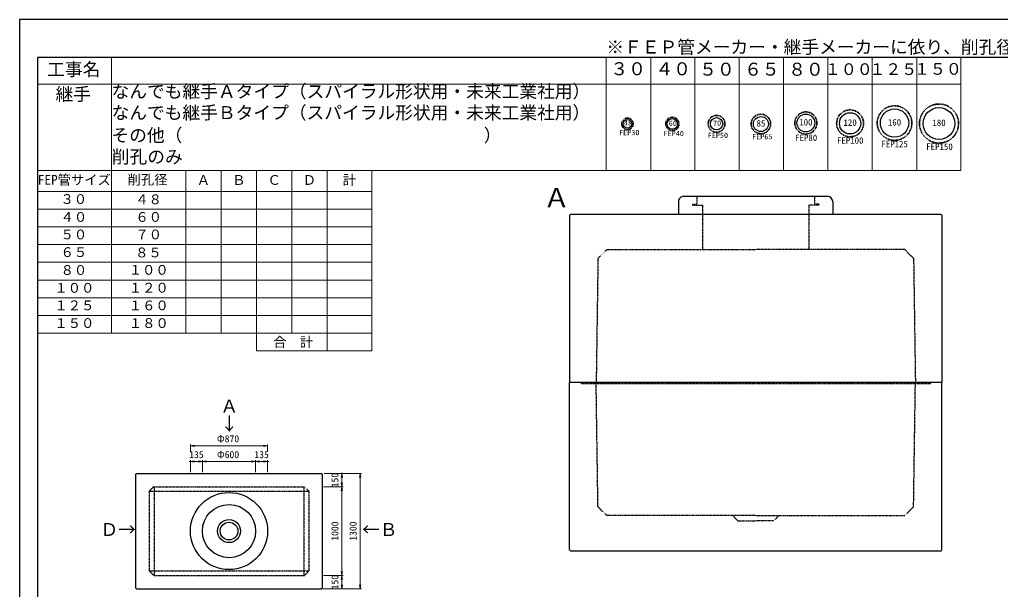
# Model space of a CAD drawing. Units: millimetres, scale not verified. Extents: x -420 to 421, y -297 to 297.
# Drawn here: x -420 to 133, y -24 to 297 of the extents above; entities that cross this region are included whole.
import ezdxf
from ezdxf.enums import TextEntityAlignment as Align

# ---------------------------------------------------------------- set-up
doc = ezdxf.new("R2010")
doc.units = ezdxf.units.MM
doc.linetypes.add('USER1', pattern=[12.95, 6.35, -3.175, 0.25, -3.175])
doc.linetypes.add('USER2', pattern=[4.7625, 3.175, -1.5875])
doc.layers.add('0-0', color=7, linetype='Continuous')
for name, color, linetype, lineweight in [('0-1_0', 9, 'Continuous', 25), ('0-2_dims', 2, 'Continuous', 18), ('0-5_pen3実線', 7, 'Continuous', 25), ('0-6_pen4実線', 7, 'Continuous', 25), ('0-7_pen2破線', 3, 'USER2', 25), ('0-8_鉄筋', 1, 'Continuous', 25), ('0-9_鉄筋１', 7, 'Continuous', 13)]:
    doc.layers.add(name, color=color, linetype=linetype, lineweight=lineweight)
doc.styles.add('ＭＳ ゴシック', font='')
doc.styles.get('ＭＳ ゴシック').set_extended_font_data('MS Gothic')

# ---------------------------------------------------------------- blocks, each defined once
blk = doc.blocks.new('部分図 1')
at = {"layer": '0-1_0'}
blk.add_lwpolyline([(0, 0), (16824, 0), (16824, 11878), (0, 11878)], close=True, dxfattribs=at)
at = {"layer": '0-2_dims', "color": 7}
for p, q in [((1035, 8343.9), (1035, 11449.7)), ((6615.84, 10178), (6615.84, 11453)), ((7117.84, 10178), (7117.84, 11453)), ((7616.84, 10178), (7616.84, 11453)), ((8116.84, 10178), (8116.84, 11453)), ((8616.84, 10178), (8616.84, 11453)), ((9115.84, 10178), (9115.84, 11453)), ((9616.84, 10178), (9616.84, 11453)), ((10117.84, 10178), (10117.84, 11453)), ((10614.84, 10178), (10614.84, 11453)), ((200, 11152), (10614.84, 11152)), ((200, 10178), (10614.84, 10178)), ((1876.07, 8343.9), (1876.07, 10178)), ((2272.07, 8343.9), (2272.07, 10178)), ((2673.07, 8144), (2673.07, 10178)), ((3071.07, 8343.9), (3071.07, 10178)), ((3469.07, 8144), (3469.07, 10178)), ((200, 9940.1), (3972, 9940.1)), ((200, 9741.1), (3972, 9741.1)), ((6202.93, 9671.86), (6217.07, 9686)), ((10402.93, 9671.86), (10388.79, 9686)), ((200, 9542.3), (3972, 9542.3)), ((200, 9341.5), (3972, 9341.5)), ((200, 9142.5), (3972, 9142.5)), ((200, 8941.5), (3972, 8941.5)), ((200, 8741.5), (3972, 8741.5)), ((200, 8541.7), (3972, 8541.7)), ((3972, 8364.3), (3972, 8144)), ((2673.07, 8144), (3972, 8144)), ((6202.93, 5900.14), (6217.07, 5886)), ((10402.93, 5900.14), (10388.79, 5886))]:
    blk.add_line(p, q, dxfattribs=at)
at = {"layer": '0-2_dims'}
for p, q in [((1927, 7006.15), (1927, 7087.65)), ((2797, 7006.15), (2797, 7087.65)), ((1927, 7072.65), (2797, 7072.65)), ((1927, 6894.69), (1912.68, 6894.69)), ((1927, 6776.15), (1927, 6909.69)), ((1927, 6894.69), (2062, 6894.69)), ((2062, 6776.15), (2062, 6909.69)), ((2062, 6776.15), (2062, 6909.69)), ((2062, 6894.69), (2662, 6894.69)), ((2062, 6894.69), (2076.32, 6894.69)), ((2662, 6894.69), (2647.68, 6894.69)), ((2662, 6776.15), (2662, 6909.69)), ((2662, 6776.15), (2662, 6909.69)), ((2662, 6894.69), (2797, 6894.69)), ((2797, 6776.15), (2797, 6909.69)), ((2797, 6894.69), (2811.32, 6894.69)), ((3434.07, 6761.15), (3650, 6761.15)), ((3622.4, 6761.15), (3855, 6761.15)), ((3635, 6761.15), (3635, 6767.97)), ((3635, 6761.15), (3635, 6611.15)), ((3840, 6761.15), (3840, 5461.15)), ((3427, 6611.15), (3650, 6611.15)), ((3427, 6611.15), (3650, 6611.15)), ((3635, 6611.15), (3635, 6604.33)), ((3635, 6611.15), (3635, 5611.15)), ((3427, 5611.15), (3650, 5611.15)), ((3427, 5611.15), (3650, 5611.15)), ((3635, 5611.15), (3635, 5617.97)), ((3635, 5611.15), (3635, 5461.15)), ((3419.93, 5461.15), (3650, 5461.15)), ((3590, 5461.15), (3855, 5461.15)), ((3635, 5461.15), (3635, 5454.33))]:
    blk.add_line(p, q, dxfattribs=at)
at = {"layer": '0-2_dims', "color": 7}
blk.add_lwpolyline([(200, 8343.9), (3972, 8343.9), (3972, 10178), (200, 10178)], close=True, dxfattribs=at)
at = {"layer": '0-2_dims'}
for points in [[(1972, 7080.15), (1927, 7072.65), (1972, 7065.15)], [(2752, 7065.15), (2797, 7072.65), (2752, 7080.15)], [(1972, 6902.19), (1927, 6894.69), (1972, 6887.19)], [(2017, 6887.19), (2062, 6894.69), (2017, 6902.19)], [(2107, 6902.19), (2062, 6894.69), (2107, 6887.19)], [(2617, 6887.19), (2662, 6894.69), (2617, 6902.19)], [(2707, 6902.19), (2662, 6894.69), (2707, 6887.19)], [(2752, 6887.19), (2797, 6894.69), (2752, 6902.19)], [(3642.5, 6716.15), (3635, 6761.15), (3627.5, 6716.15)], [(3847.5, 6716.15), (3840, 6761.15), (3832.5, 6716.15)], [(3627.5, 6656.15), (3635, 6611.15), (3642.5, 6656.15)], [(3642.5, 6566.15), (3635, 6611.15), (3627.5, 6566.15)], [(3627.5, 5656.15), (3635, 5611.15), (3642.5, 5656.15)], [(3642.5, 5566.15), (3635, 5611.15), (3627.5, 5566.15)], [(3627.5, 5506.15), (3635, 5461.15), (3642.5, 5506.15)], [(3832.5, 5506.15), (3840, 5461.15), (3847.5, 5506.15)]]:
    blk.add_lwpolyline(points, dxfattribs=at)
at = {"layer": '0-5_pen3実線'}
for p, q in [((7490.84, 9886), (9110.84, 9886)), ((7430.84, 9826), (7430.84, 9686)), ((9170.84, 9826), (9170.84, 9686)), ((6202.93, 9671.86), (6202.93, 7786)), ((6217.07, 9686), (10388.79, 9686)), ((7430.84, 9686), (9170.84, 9686)), ((10402.93, 9671.86), (10402.93, 7786)), ((10402.93, 9260), (10402.93, 9062)), ((10278.93, 7786), (6202.93, 7786)), ((6202.93, 5900.14), (6202.93, 7786)), ((10402.93, 7786), (10278.93, 7786)), ((10402.93, 5900.14), (10402.93, 7786)), ((1319.07, 6761.15), (1312, 6754.08)), ((1312, 5468.22), (1312, 6754.08)), ((1319.07, 6761.15), (3404.93, 6761.15)), ((3412, 6754.08), (3404.93, 6761.15)), ((3412, 6754.08), (3412, 5468.22)), ((6202.93, 6312), (6202.93, 6510)), ((10388.79, 5886), (6217.07, 5886)), ((1312, 5468.22), (1319.07, 5461.15)), ((1319.07, 5461.15), (3404.93, 5461.15)), ((3412, 5468.22), (3404.93, 5461.15))]:
    blk.add_line(p, q, dxfattribs=at)
for radius in [435, 300, 130, 100]:
    blk.add_circle((2362, 6111.15), radius, dxfattribs=at)
for centre, start, end in [((7490.84, 9826), 90, 180.00006), ((9110.84, 9826), 0, 90)]:
    blk.add_arc(centre, 60, start, end, dxfattribs=at)
at = {"layer": '0-6_pen4実線'}
blk.add_lwpolyline([(200, 200), (16610, 200), (16610, 11452), (200, 11452)], close=True, dxfattribs=at)
at = {"layer": '0-7_pen2破線'}
for p, q in [((7636.84, 9886), (7636.84, 9798)), ((8964.84, 9886), (8964.84, 9798)), ((7588.84, 9798), (7636.84, 9798)), ((7588.84, 9798), (7588.84, 9786)), ((7588.84, 9786), (7700.84, 9786)), ((7700.84, 9786), (7700.84, 9686)), ((8900.84, 9786), (8900.84, 9686)), ((9012.84, 9786), (8900.84, 9786)), ((9012.84, 9798), (8964.84, 9798)), ((9012.84, 9798), (9012.84, 9786)), ((7702.93, 9686), (7702.93, 9286)), ((8902.93, 9686), (8902.93, 9286)), ((6622.93, 9286), (8302.93, 9286)), ((9982.93, 9286), (8302.93, 9286)), ((9982.93, 9286), (10082.93, 9186)), ((10082.93, 9186), (10103.54, 7774)), ((6326.93, 7786), (6336.93, 7774)), ((6336.93, 7774), (8302.93, 7774)), ((6522.93, 6386), (6502.49, 7786)), ((8302.93, 7774), (10272.93, 7774)), ((10082.93, 6386), (10103.37, 7786)), ((10278.93, 7786), (10272.93, 7774)), ((1512, 6611.15), (1462, 6561.15)), ((1462, 6561.15), (1462, 5661.15)), ((1462, 6561.15), (3262, 6561.15)), ((1512, 6611.15), (3212, 6611.15)), ((1517, 6611.15), (1517, 5611.15)), ((3207, 6611.15), (3207, 5611.15)), ((3212, 6611.15), (3262, 6561.15)), ((3262, 6561.15), (3262, 5661.15)), ((6622.93, 6286), (6522.93, 6386)), ((9982.93, 6286), (10082.93, 6386)), ((8302.93, 6286), (6622.93, 6286)), ((8302.93, 6286), (9982.93, 6286)), ((8502.93, 6226), (8302.93, 6226)), ((8562.93, 6286), (8502.93, 6226)), ((1512, 5611.15), (1462, 5661.15)), ((1462, 5661.15), (3262, 5661.15)), ((3262, 5661.15), (3212, 5611.15)), ((1512, 5611.15), (3212, 5611.15))]:
    blk.add_line(p, q, dxfattribs=at)
for points in [[(6622.93, 9286), (6522.93, 9186), (6502.93, 7774)], [(8042.93, 6286), (8102.93, 6226), (8302.93, 6226)]]:
    blk.add_lwpolyline(points, dxfattribs=at)
at = {"layer": '0-8_鉄筋', "linetype": 'USER1', "lineweight": 35}
for centre, radius in [((9366.94, 10708.4), 151.71), ((9867.94, 10711.4), 195), ((10369.94, 10706.4), 220.1), ((6855.94, 10702.5), 65), ((7361.94, 10702.4), 75), ((7860.94, 10703.5), 95), ((8360.74, 10701.4), 110), ((8867.94, 10712.5), 125)]:
    blk.add_circle(centre, radius, dxfattribs=at)
at = {"layer": '0-8_鉄筋'}
for centre, radius in [((9867.94, 10711.5), 160), ((10369.94, 10706.5), 179.11), ((6855.94, 10702.5), 48), ((7361.94, 10701.5), 60), ((7860.94, 10703.5), 70), ((8360.94, 10700.5), 85), ((8867.94, 10712.5), 100), ((9366.94, 10708.5), 120)]:
    blk.add_circle(centre, radius, dxfattribs=at)
at = {"layer": '0-2_dims', "color": 7, "style": 'ＭＳ ゴシック'}
for s, height, p in [('※ＦＥＰ管メーカー・継手メーカーに依り、削孔径は異なります。', 146.6, (6617.66, 11451.93)), ('工事名', 146.6, (311, 11200.7)), ('３０', 146.6, (6663.84, 11207)), ('４０', 146.6, (7171.84, 11206)), ('５０', 146.6, (7664.84, 11202)), ('６５', 146.6, (8171.84, 11202)), ('８０', 146.6, (8668.84, 11201)), ('１００', 132, (9081.84, 11214)), ('１２５', 132, (9583.84, 11214)), ('１５０', 132, (10086.84, 11217)), ('継手', 146.6, (405, 10920.7)), ('なんでも継手Ａタイプ（スパイラル形状用・未来工業社用）\u3000\u3000', 146.6, (1037, 10951.7)), ('なんでも継手Ｂタイプ（スパイラル形状用・未来工業社用）\u3000\u3000', 146.6, (1037, 10711.7)), ('その他（\u3000\u3000\u3000\u3000\u3000\u3000\u3000\u3000\u3000\u3000\u3000\u3000\u3000\u3000\u3000\u3000\u3000）', 146.6, (1036, 10456.7)), ('削孔のみ', 146.6, (1040, 10214.7)), ('FEP管サイズ', 110, (205.07, 9984)), ('削孔径', 110, (1218.07, 9986)), ('Ａ', 110, (1998.07, 9982)), ('Ｂ', 110, (2398.07, 9982)), ('Ｃ', 110, (2796.07, 9982)), ('Ｄ', 110, (3193.07, 9982)), ('計', 110, (3644.07, 9982)), ('Ａ', 219.9, (5906.01, 9694.8)), ('３０', 110, (461.07, 9767)), ('４８', 110, (1305.07, 9764)), ('４０', 110, (461.97, 9565)), ('６０', 110, (1305.97, 9565)), ('５０', 110, (461.97, 9367.6)), ('７０', 110, (1305.97, 9367.6)), ('６５', 110, (461.97, 9168.3)), ('８５', 110, (1302.97, 9164.6)), ('８０', 110, (462.07, 8966.6)), ('１００', 110, (1231.07, 8968.4)), ('１００', 110, (392.97, 8765.6)), ('１２０', 110, (1231.97, 8767.6)), ('１２５', 110, (392.97, 8568.2)), ('１６０', 110, (1231.97, 8567.7)), ('１５０', 110, (392.97, 8368.2)), ('１８０', 110, (1231.97, 8368.2)), ('合\u3000計', 110, (2860.07, 8155)), ('Φ870', 79.98, (2225.64, 7087.65)), ('135', 79.98, (1912.68, 6909.69)), ('Φ600', 79.98, (2225.64, 6909.69)), ('135', 79.98, (2647.68, 6909.69))]:
    blk.add_text(s, height=height, dxfattribs=at).set_placement(p, align=Align.BOTTOM_LEFT)
for s, p in [('150', (3620, 6604.33)), ('1000', (3620, 6002.06)), ('1300', (3825, 6002.06)), ('150', (3620, 5454.33))]:
    blk.add_text(s, height=79.98, rotation=90, dxfattribs=at).set_placement(p, align=Align.BOTTOM_LEFT)
at = {"layer": '0-8_鉄筋', "color": 7, "style": 'ＭＳ ゴシック'}
for s, height, p in [('48', 58.65, (6815.74, 10663.4)), ('60', 58.65, (7321.74, 10662.4)), ('70', 58.65, (7820.74, 10664.4)), ('85', 73.31, (8311.74, 10650.2)), ('100', 73.31, (8793.24, 10662.4)), ('120', 73.31, (9292.24, 10658.4)), ('160', 73.31, (9793.24, 10661.4)), ('180', 73.31, (10295.24, 10656.4)), ('FEP30', 58.65, (6760.94, 10557.5)), ('FEP40', 58.65, (7262.74, 10547.3)), ('FEP50', 58.65, (7761.14, 10527.1)), ('FEP65', 58.65, (8261.34, 10511.4)), ('FEP80', 73.31, (8746.34, 10487.3)), ('FEP100', 73.31, (9218.74, 10456.6)), ('FEP125', 73.31, (9719.74, 10417)), ('FEP150', 73.31, (10225.74, 10386.6))]:
    blk.add_text(s, height=height, dxfattribs=at).set_placement(p, align=Align.BOTTOM_LEFT)
at = {"layer": '0-9_鉄筋１', "style": 'ＭＳ ゴシック'}
for s, p in [('Ａ', (2265, 7403.15)), ('↓', (2265, 7203.15)), ('Ｄ→', (912, 6011.15)), ('←Ｂ', (3862, 6011.15))]:
    blk.add_text(s, height=146.6, dxfattribs=at).set_placement(p, align=Align.BOTTOM_LEFT)

msp = doc.modelspace()

# ---------------------------------------------------------------- block references
at = {"layer": '0-0', "xscale": 0.05, "yscale": 0.05}
msp.add_blockref('部分図 1', (-420.5, -297), dxfattribs=at)

doc.saveas('drawing.dxf')
